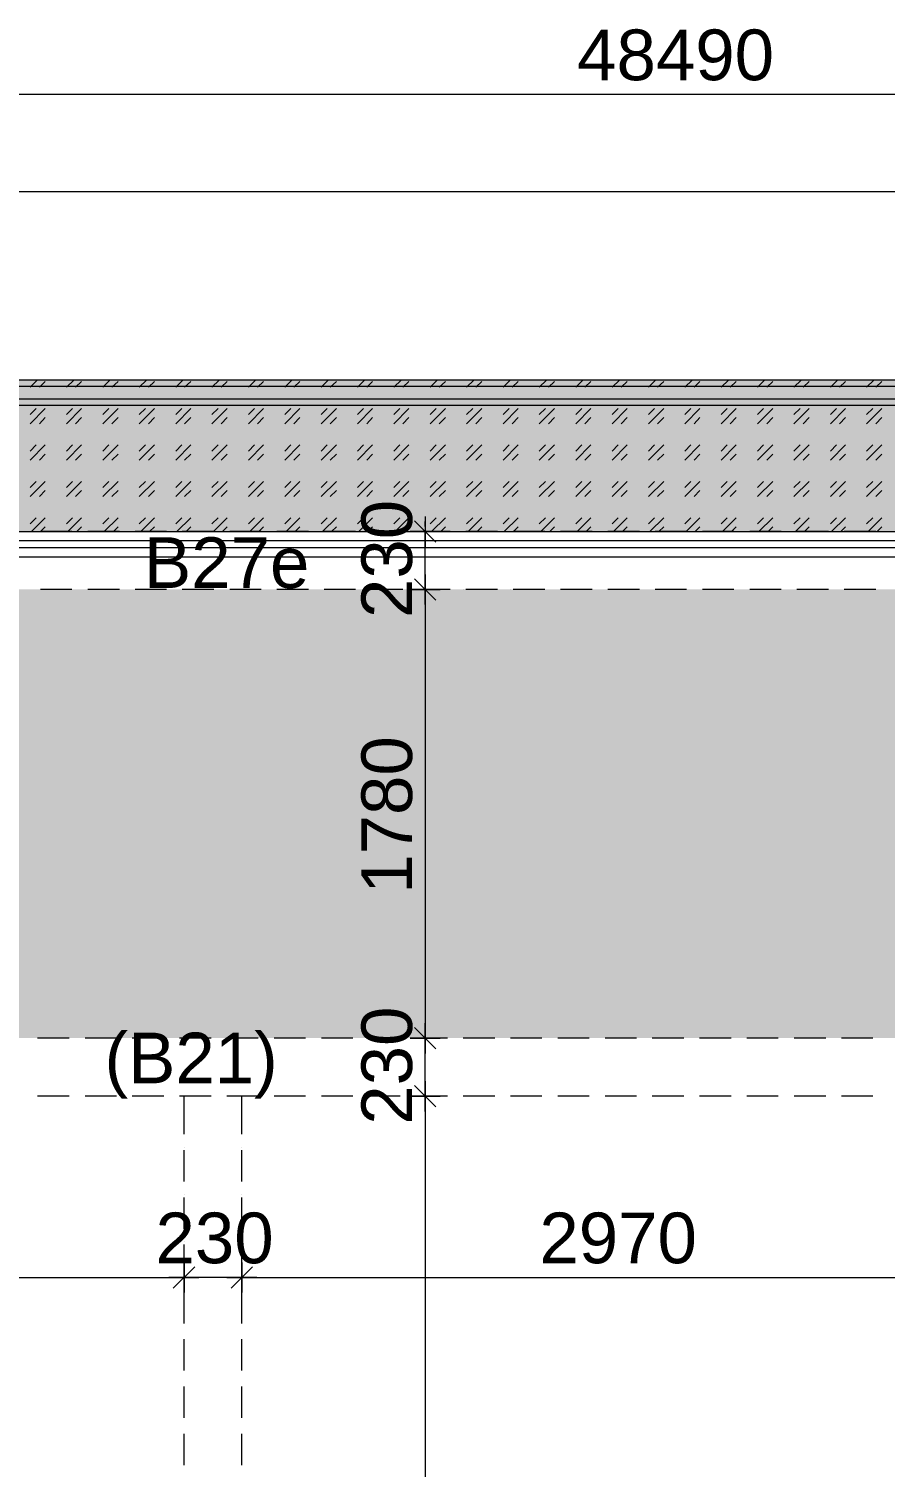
# Model space of a CAD drawing. Header units: millimetres. Extents: x -1303 to 98744, y -1303 to 90097.
# Drawn here: x 48424 to 51820, y 34580 to 40287 of the extents above; entities that cross this region are included whole.
import ezdxf

# ---------------------------------------------------------------- set-up
doc = ezdxf.new("R2010")
doc.units = ezdxf.units.MM
doc.layers.add('PDF_Geometry', color=7, linetype='Continuous')
doc.layers.add('PDF_Text', color=7, linetype='Continuous')
doc.layers.add('PDF_Solid Fills', color=192, linetype='Continuous', true_color=0xc2c0c0c0)
doc.styles.add('PDF ArialMT', font='arial.ttf')

msp = doc.modelspace()

# ---------------------------------------------------------------- hatches: boundary and pattern name
at = {"layer": 'PDF_Solid Fills', "true_color": 0x0000b2}
h = msp.add_hatch(color=254, dxfattribs=at)
h.paths.add_polyline_path([(75224.26012, 16872.72168), (74624.31541, 16872.72168), (74624.31541, 25187.75188), (75224.26012, 25187.75188)], flags=0)
h.paths.add_polyline_path([(74624.31541, 38292.73421), (74624.31541, 29377.68079), (75224.26012, 29377.68079), (75224.26012, 38892.67479), (59994.31175, 38892.67479), (59994.31175, 38292.73421)], flags=0)
h.paths.add_polyline_path([(26734.27358, 38892.67479), (26734.27358, 38292.73421), (55894.25843, 38292.73421), (55894.25843, 38892.67479)], flags=0)

# ---------------------------------------------------------------- linework, layer by layer
at = {"layer": 'PDF_Geometry', "color": 222, "lineweight": 0, "true_color": 0xb8008a}
for points in [[(75204.2019, 40026.20351), (26753.73881, 40026.20351)], [(55873.94815, 39639.44447), (26753.73881, 39639.44447)]]:
    msp.add_lwpolyline(points, dxfattribs=at)
at = {"layer": 'PDF_Geometry', "color": 9, "lineweight": 0, "true_color": 0xc0c0c0}
for points in [[(55894.25843, 38292.1433), (55894.25843, 38892.16652), (26734.27358, 38892.16652), (26734.27358, 38291.29617)], [(55868.86954, 38292.1433), (55868.86954, 38867.62475), (26758.81742, 38867.62475), (26758.81742, 38291.29617)], [(55818.93889, 38292.1433), (55818.93889, 38817.6941), (26808.74807, 38817.6941), (26808.74807, 38291.29617)], [(55793.55, 38292.1433), (55793.55, 38792.30521), (26834.13696, 38792.30521), (26834.13696, 38291.29617)]]:
    msp.add_lwpolyline(points, dxfattribs=at)
at = {"layer": 'PDF_Geometry', "lineweight": 0}
for points in [[(48429.07827, 38864.24039), (48457.00852, 38892.16652)], [(48465.47149, 38864.24039), (48489.16613, 38887.93504)], [(48594.95317, 38892.16652), (48469.70297, 38892.16652)], [(48572.94863, 38864.24039), (48601.72188, 38892.16652)], [(48609.34185, 38864.24039), (48633.0365, 38887.93504)], [(48782.83259, 38892.16652), (48657.57826, 38892.16652)], [(48717.66612, 38864.24039), (48745.59225, 38892.16652)], [(48753.21222, 38864.24039), (48777.75399, 38887.93504)], [(48969.86076, 38892.16652), (48845.45769, 38892.16652)], [(48861.53649, 38864.24039), (48890.30973, 38892.16652)], [(48897.92558, 38864.24039), (48921.62435, 38887.93504)], [(49006.25398, 38864.24039), (49034.1801, 38892.16652)], [(49157.74018, 38892.16652), (49032.48998, 38892.16652)], [(49041.79594, 38864.24039), (49066.34183, 38887.93504)], [(49150.12434, 38864.24039), (49178.89759, 38892.16652)], [(49186.51342, 38864.24039), (49210.2122, 38887.93504)], [(49344.77248, 38892.16652), (49220.36527, 38892.16652)], [(49294.84182, 38864.24039), (49322.76795, 38892.16652)], [(49330.38379, 38864.24039), (49354.92556, 38887.93504)], [(49532.64777, 38892.16652), (49407.39758, 38892.16652)], [(49438.71219, 38864.24039), (49467.48544, 38892.16652)], [(49475.10128, 38864.24039), (49498.79592, 38887.93504)], [(49583.42555, 38864.24039), (49611.35581, 38892.16652)], [(49719.68007, 38892.16652), (49595.277, 38892.16652)], [(49618.97164, 38864.24039), (49643.5134, 38887.93504)], [(49727.29591, 38864.24039), (49755.22617, 38892.16652)], [(49763.68913, 38864.24039), (49787.38377, 38887.93504)], [(49907.5595, 38892.16652), (49782.30517, 38892.16652)], [(49871.16628, 38864.24039), (49899.94365, 38892.16652)], [(49907.5595, 38864.24039), (49931.25413, 38887.93504)], [(50095.43479, 38892.16652), (49970.18459, 38892.16652)], [(50015.88376, 38864.24039), (50043.81402, 38892.16652)], [(50051.42986, 38864.24039), (50075.97162, 38887.93504)], [(50282.46708, 38892.16652), (50157.21689, 38892.16652)], [(50159.75412, 38864.24039), (50188.52738, 38892.16652)], [(50196.14734, 38864.24039), (50219.84199, 38887.93504)], [(50304.47162, 38864.24039), (50332.39774, 38892.16652)], [(50340.01771, 38864.24039), (50364.55948, 38887.93504)], [(50470.34651, 38892.16652), (50345.09219, 38892.16652)], [(50448.34198, 38864.24039), (50477.11522, 38892.16652)], [(50484.73107, 38864.24039), (50508.42984, 38887.93504)], [(50657.37881, 38892.16652), (50532.97161, 38892.16652)], [(50593.05947, 38864.24039), (50620.98559, 38892.16652)], [(50628.60143, 38864.24039), (50653.14733, 38887.93504)], [(50845.2541, 38892.16652), (50720.00391, 38892.16652)], [(50736.92983, 38864.24039), (50765.70308, 38892.16652)], [(50773.31892, 38864.24039), (50797.01769, 38887.93504)], [(50881.64732, 38864.24039), (50909.57344, 38892.16652)], [(51032.2864, 38892.16652), (50907.8792, 38892.16652)], [(50917.18928, 38864.24039), (50941.73105, 38887.93504)], [(51025.51768, 38864.24039), (51054.29093, 38892.16652)], [(51061.90677, 38864.24039), (51085.60141, 38887.93504)], [(51220.16582, 38892.16652), (51094.91149, 38892.16652)], [(51169.38805, 38864.24039), (51198.1613, 38892.16652)], [(51205.77713, 38864.24039), (51229.47178, 38887.93504)], [(51407.19399, 38892.16652), (51282.79092, 38892.16652)], [(51314.10141, 38864.24039), (51342.03166, 38892.16652)], [(51350.49462, 38864.24039), (51374.18926, 38887.93504)], [(51457.97177, 38864.24039), (51486.74914, 38892.16652)], [(51595.07342, 38892.16652), (51469.82322, 38892.16652)], [(51494.36499, 38864.24039), (51518.05963, 38887.93504)], [(51602.68925, 38864.24039), (51630.61951, 38892.16652)], [(51638.23535, 38864.24039), (51662.77712, 38887.93504)], [(51782.95284, 38892.16652), (51657.69851, 38892.16652)], [(51746.55962, 38864.24039), (51775.33287, 38892.16652)], [(51782.95284, 38864.24039), (51806.64748, 38887.93504)], [(48429.07827, 38719.52291), (48489.16613, 38779.61076)], [(48429.07827, 38755.91199), (48452.77704, 38779.61076)], [(48572.94863, 38719.52291), (48633.0365, 38779.61076)], [(48572.94863, 38755.91199), (48597.4904, 38779.61076)], [(48717.66612, 38719.52291), (48777.75399, 38779.61076)], [(48717.66612, 38755.91199), (48741.36077, 38779.61076)], [(48861.53649, 38719.52291), (48921.62435, 38779.61076)], [(48861.53649, 38755.91199), (48886.07825, 38779.61076)], [(49006.25398, 38719.52291), (49066.34183, 38779.61076)], [(49006.25398, 38755.91199), (49029.94861, 38779.61076)], [(49150.12434, 38719.52291), (49210.2122, 38779.61076)], [(49150.12434, 38755.91199), (49174.6661, 38779.61076)], [(49294.84182, 38719.52291), (49354.92556, 38779.61076)], [(49294.84182, 38755.91199), (49318.53647, 38779.61076)], [(49438.71219, 38719.52291), (49498.79592, 38779.61076)], [(49438.71219, 38755.91199), (49462.40683, 38779.61076)], [(49583.42555, 38719.52291), (49643.5134, 38779.61076)], [(49583.42555, 38755.91199), (49607.12432, 38779.61076)], [(49727.29591, 38719.52291), (49787.38377, 38779.61076)], [(49727.29591, 38755.91199), (49750.99469, 38779.61076)], [(49871.16628, 38719.52291), (49931.25413, 38779.61076)], [(49871.16628, 38755.91199), (49895.71217, 38779.61076)], [(50015.88376, 38719.52291), (50075.97162, 38779.61076)], [(50015.88376, 38755.91199), (50039.58254, 38779.61076)], [(50159.75412, 38719.52291), (50219.84199, 38779.61076)], [(50159.75412, 38755.91199), (50184.2959, 38779.61076)], [(50304.47162, 38719.52291), (50364.55948, 38779.61076)], [(50304.47162, 38755.91199), (50328.16626, 38779.61076)], [(50448.34198, 38719.52291), (50508.42984, 38779.61076)], [(50448.34198, 38755.91199), (50472.88374, 38779.61076)], [(50593.05947, 38719.52291), (50653.14733, 38779.61076)], [(50593.05947, 38755.91199), (50616.75411, 38779.61076)], [(50736.92983, 38719.52291), (50797.01769, 38779.61076)], [(50736.92983, 38755.91199), (50761.4716, 38779.61076)], [(50881.64732, 38719.52291), (50941.73105, 38779.61076)], [(50881.64732, 38755.91199), (50905.34196, 38779.61076)], [(51025.51768, 38719.52291), (51085.60141, 38779.61076)], [(51025.51768, 38755.91199), (51049.21233, 38779.61076)], [(51169.38805, 38719.52291), (51229.47178, 38779.61076)], [(51169.38805, 38755.91199), (51193.92982, 38779.61076)], [(51314.10141, 38719.52291), (51374.18926, 38779.61076)], [(51314.10141, 38755.91199), (51337.80018, 38779.61076)], [(51457.97177, 38719.52291), (51518.05963, 38779.61076)], [(51457.97177, 38755.91199), (51482.51766, 38779.61076)], [(51602.68925, 38719.52291), (51662.77712, 38779.61076)], [(51602.68925, 38755.91199), (51626.38803, 38779.61076)], [(51746.55962, 38719.52291), (51806.64748, 38779.61076)], [(51746.55962, 38755.91199), (51771.10139, 38779.61076)], [(48465.47149, 38719.52291), (48489.16613, 38744.06467)], [(48609.34185, 38719.52291), (48633.0365, 38744.06467)], [(48753.21222, 38719.52291), (48777.75399, 38744.06467)], [(48897.92558, 38719.52291), (48921.62435, 38744.06467)], [(49041.79594, 38719.52291), (49066.34183, 38744.06467)], [(49186.51342, 38719.52291), (49210.2122, 38744.06467)], [(49330.38379, 38719.52291), (49354.92556, 38744.06467)], [(49475.10128, 38719.52291), (49498.79592, 38744.06467)], [(49618.97164, 38719.52291), (49643.5134, 38744.06467)], [(49763.68913, 38719.52291), (49787.38377, 38744.06467)], [(49907.5595, 38719.52291), (49931.25413, 38744.06467)], [(50051.42986, 38719.52291), (50075.97162, 38744.06467)], [(50196.14734, 38719.52291), (50219.84199, 38744.06467)], [(50340.01771, 38719.52291), (50364.55948, 38744.06467)], [(50484.73107, 38719.52291), (50508.42984, 38744.06467)], [(50628.60143, 38719.52291), (50653.14733, 38744.06467)], [(50773.31892, 38719.52291), (50797.01769, 38744.06467)], [(50917.18928, 38719.52291), (50941.73105, 38744.06467)], [(51061.90677, 38719.52291), (51085.60141, 38744.06467)], [(51205.77713, 38719.52291), (51229.47178, 38744.06467)], [(51350.49462, 38719.52291), (51374.18926, 38744.06467)], [(51494.36499, 38719.52291), (51518.05963, 38744.06467)], [(51638.23535, 38719.52291), (51662.77712, 38744.06467)], [(51782.95284, 38719.52291), (51806.64748, 38744.06467)], [(48429.07827, 38575.65254), (48489.16613, 38635.7404)], [(48429.07827, 38611.19451), (48452.77704, 38635.7404)], [(48572.94863, 38575.65254), (48633.0365, 38635.7404)], [(48572.94863, 38611.19451), (48597.4904, 38635.7404)], [(48717.66612, 38575.65254), (48777.75399, 38635.7404)], [(48717.66612, 38611.19451), (48741.36077, 38635.7404)], [(48861.53649, 38575.65254), (48921.62435, 38635.7404)], [(48861.53649, 38611.19451), (48886.07825, 38635.7404)], [(49006.25398, 38575.65254), (49066.34183, 38635.7404)], [(49006.25398, 38611.19451), (49029.94861, 38635.7404)], [(49150.12434, 38575.65254), (49210.2122, 38635.7404)], [(49150.12434, 38611.19451), (49174.6661, 38635.7404)], [(49294.84182, 38575.65254), (49354.92556, 38635.7404)], [(49294.84182, 38611.19451), (49318.53647, 38635.7404)], [(49438.71219, 38575.65254), (49498.79592, 38635.7404)], [(49438.71219, 38611.19451), (49462.40683, 38635.7404)], [(49583.42555, 38575.65254), (49643.5134, 38635.7404)], [(49583.42555, 38611.19451), (49607.12432, 38635.7404)], [(49727.29591, 38575.65254), (49787.38377, 38635.7404)], [(49727.29591, 38611.19451), (49750.99469, 38635.7404)], [(49871.16628, 38575.65254), (49931.25413, 38635.7404)], [(49871.16628, 38611.19451), (49895.71217, 38635.7404)], [(50015.88376, 38575.65254), (50075.97162, 38635.7404)], [(50015.88376, 38611.19451), (50039.58254, 38635.7404)], [(50159.75412, 38575.65254), (50219.84199, 38635.7404)], [(50159.75412, 38611.19451), (50184.2959, 38635.7404)], [(50304.47162, 38575.65254), (50364.55948, 38635.7404)], [(50304.47162, 38611.19451), (50328.16626, 38635.7404)], [(50448.34198, 38575.65254), (50508.42984, 38635.7404)], [(50448.34198, 38611.19451), (50472.88374, 38635.7404)], [(50593.05947, 38575.65254), (50653.14733, 38635.7404)], [(50593.05947, 38611.19451), (50616.75411, 38635.7404)], [(50736.92983, 38575.65254), (50797.01769, 38635.7404)], [(50736.92983, 38611.19451), (50761.4716, 38635.7404)], [(50881.64732, 38575.65254), (50941.73105, 38635.7404)], [(50881.64732, 38611.19451), (50905.34196, 38635.7404)], [(51025.51768, 38575.65254), (51085.60141, 38635.7404)], [(51025.51768, 38611.19451), (51049.21233, 38635.7404)], [(51169.38805, 38575.65254), (51229.47178, 38635.7404)], [(51169.38805, 38611.19451), (51193.92982, 38635.7404)], [(51314.10141, 38575.65254), (51374.18926, 38635.7404)], [(51314.10141, 38611.19451), (51337.80018, 38635.7404)], [(51457.97177, 38575.65254), (51518.05963, 38635.7404)], [(51457.97177, 38611.19451), (51482.51766, 38635.7404)], [(51602.68925, 38575.65254), (51662.77712, 38635.7404)], [(51602.68925, 38611.19451), (51626.38803, 38635.7404)], [(51746.55962, 38575.65254), (51806.64748, 38635.7404)], [(51746.55962, 38611.19451), (51771.10139, 38635.7404)], [(48465.47149, 38575.65254), (48489.16613, 38599.34718)], [(48609.34185, 38575.65254), (48633.0365, 38599.34718)], [(48753.21222, 38575.65254), (48777.75399, 38599.34718)], [(48897.92558, 38575.65254), (48921.62435, 38599.34718)], [(49041.79594, 38575.65254), (49066.34183, 38599.34718)], [(49186.51342, 38575.65254), (49210.2122, 38599.34718)], [(49330.38379, 38575.65254), (49354.92556, 38599.34718)], [(49475.10128, 38575.65254), (49498.79592, 38599.34718)], [(49618.97164, 38575.65254), (49643.5134, 38599.34718)], [(49763.68913, 38575.65254), (49787.38377, 38599.34718)], [(49907.5595, 38575.65254), (49931.25413, 38599.34718)], [(50051.42986, 38575.65254), (50075.97162, 38599.34718)], [(50196.14734, 38575.65254), (50219.84199, 38599.34718)], [(50340.01771, 38575.65254), (50364.55948, 38599.34718)], [(50484.73107, 38575.65254), (50508.42984, 38599.34718)], [(50628.60143, 38575.65254), (50653.14733, 38599.34718)], [(50773.31892, 38575.65254), (50797.01769, 38599.34718)], [(50917.18928, 38575.65254), (50941.73105, 38599.34718)], [(51061.90677, 38575.65254), (51085.60141, 38599.34718)], [(51205.77713, 38575.65254), (51229.47178, 38599.34718)], [(51350.49462, 38575.65254), (51374.18926, 38599.34718)], [(51494.36499, 38575.65254), (51518.05963, 38599.34718)], [(51638.23535, 38575.65254), (51662.77712, 38599.34718)], [(51782.95284, 38575.65254), (51806.64748, 38599.34718)], [(48429.07827, 38430.93505), (48489.16613, 38491.02292)], [(48429.07827, 38467.32414), (48452.77704, 38491.02292)], [(48572.94863, 38430.93505), (48633.0365, 38491.02292)], [(48572.94863, 38467.32414), (48597.4904, 38491.02292)], [(48717.66612, 38430.93505), (48777.75399, 38491.02292)], [(48717.66612, 38467.32414), (48741.36077, 38491.02292)], [(48861.53649, 38430.93505), (48921.62435, 38491.02292)], [(48861.53649, 38467.32414), (48886.07825, 38491.02292)], [(49006.25398, 38430.93505), (49066.34183, 38491.02292)], [(49006.25398, 38467.32414), (49029.94861, 38491.02292)], [(49150.12434, 38430.93505), (49210.2122, 38491.02292)], [(49150.12434, 38467.32414), (49174.6661, 38491.02292)], [(49294.84182, 38430.93505), (49354.92556, 38491.02292)], [(49294.84182, 38467.32414), (49318.53647, 38491.02292)], [(49438.71219, 38430.93505), (49498.79592, 38491.02292)], [(49438.71219, 38467.32414), (49462.40683, 38491.02292)], [(49583.42555, 38430.93505), (49643.5134, 38491.02292)], [(49583.42555, 38467.32414), (49607.12432, 38491.02292)], [(49727.29591, 38430.93505), (49787.38377, 38491.02292)], [(49727.29591, 38467.32414), (49750.99469, 38491.02292)], [(49871.16628, 38430.93505), (49931.25413, 38491.02292)], [(49871.16628, 38467.32414), (49895.71217, 38491.02292)], [(50015.88376, 38430.93505), (50075.97162, 38491.02292)], [(50015.88376, 38467.32414), (50039.58254, 38491.02292)], [(50159.75412, 38430.93505), (50219.84199, 38491.02292)], [(50159.75412, 38467.32414), (50184.2959, 38491.02292)], [(50304.47162, 38430.93505), (50364.55948, 38491.02292)], [(50304.47162, 38467.32414), (50328.16626, 38491.02292)], [(50448.34198, 38430.93505), (50508.42984, 38491.02292)], [(50448.34198, 38467.32414), (50472.88374, 38491.02292)], [(50593.05947, 38430.93505), (50653.14733, 38491.02292)], [(50593.05947, 38467.32414), (50616.75411, 38491.02292)], [(50736.92983, 38430.93505), (50797.01769, 38491.02292)], [(50736.92983, 38467.32414), (50761.4716, 38491.02292)], [(50881.64732, 38430.93505), (50941.73105, 38491.02292)], [(50881.64732, 38467.32414), (50905.34196, 38491.02292)], [(51025.51768, 38430.93505), (51085.60141, 38491.02292)], [(51025.51768, 38467.32414), (51049.21233, 38491.02292)], [(51169.38805, 38430.93505), (51229.47178, 38491.02292)], [(51169.38805, 38467.32414), (51193.92982, 38491.02292)], [(51314.10141, 38430.93505), (51374.18926, 38491.02292)], [(51314.10141, 38467.32414), (51337.80018, 38491.02292)], [(51457.97177, 38430.93505), (51518.05963, 38491.02292)], [(51457.97177, 38467.32414), (51482.51766, 38491.02292)], [(51602.68925, 38430.93505), (51662.77712, 38491.02292)], [(51602.68925, 38467.32414), (51626.38803, 38491.02292)], [(51746.55962, 38430.93505), (51806.64748, 38491.02292)], [(51746.55962, 38467.32414), (51771.10139, 38491.02292)], [(48465.47149, 38430.93505), (48489.16613, 38455.47682)], [(48609.34185, 38430.93505), (48633.0365, 38455.47682)], [(48753.21222, 38430.93505), (48777.75399, 38455.47682)], [(48897.92558, 38430.93505), (48921.62435, 38455.47682)], [(49041.79594, 38430.93505), (49066.34183, 38455.47682)], [(49186.51342, 38430.93505), (49210.2122, 38455.47682)], [(49330.38379, 38430.93505), (49354.92556, 38455.47682)], [(49475.10128, 38430.93505), (49498.79592, 38455.47682)], [(49618.97164, 38430.93505), (49643.5134, 38455.47682)], [(49763.68913, 38430.93505), (49787.38377, 38455.47682)], [(49907.5595, 38430.93505), (49931.25413, 38455.47682)], [(50051.42986, 38430.93505), (50075.97162, 38455.47682)], [(50196.14734, 38430.93505), (50219.84199, 38455.47682)], [(50340.01771, 38430.93505), (50364.55948, 38455.47682)], [(50484.73107, 38430.93505), (50508.42984, 38455.47682)], [(50628.60143, 38430.93505), (50653.14733, 38455.47682)], [(50773.31892, 38430.93505), (50797.01769, 38455.47682)], [(50917.18928, 38430.93505), (50941.73105, 38455.47682)], [(51061.90677, 38430.93505), (51085.60141, 38455.47682)], [(51205.77713, 38430.93505), (51229.47178, 38455.47682)], [(51350.49462, 38430.93505), (51374.18926, 38455.47682)], [(51494.36499, 38430.93505), (51518.05963, 38455.47682)], [(51638.23535, 38430.93505), (51662.77712, 38455.47682)], [(51782.95284, 38430.93505), (51806.64748, 38455.47682)], [(48429.07827, 38322.61078), (48452.77704, 38347.15255)], [(48434.15688, 38292.1433), (48489.16613, 38347.15255)], [(48572.94863, 38322.61078), (48597.4904, 38347.15255)], [(48578.87437, 38292.1433), (48633.0365, 38347.15255)], [(48717.66612, 38322.61078), (48741.36077, 38347.15255)], [(48722.74473, 38292.1433), (48777.75399, 38347.15255)], [(48861.53649, 38322.61078), (48886.07825, 38347.15255)], [(48867.46221, 38292.1433), (48921.62435, 38347.15255)], [(49006.25398, 38322.61078), (49029.94861, 38347.15255)], [(49011.33258, 38292.1433), (49066.34183, 38347.15255)], [(49150.12434, 38322.61078), (49174.6661, 38347.15255)], [(49156.04594, 38292.1433), (49210.2122, 38347.15255)], [(49294.84182, 38322.61078), (49318.53647, 38347.15255)], [(49299.9163, 38292.1433), (49354.92556, 38347.15255)], [(49438.71219, 38322.61078), (49462.40683, 38347.15255)], [(49443.78667, 38292.1433), (49498.79592, 38347.15255)], [(49583.42555, 38322.61078), (49607.12432, 38347.15255)], [(49588.50415, 38292.1433), (49643.5134, 38347.15255)], [(49727.29591, 38322.61078), (49750.99469, 38347.15255)], [(49732.37451, 38292.1433), (49787.38377, 38347.15255)], [(49871.16628, 38322.61078), (49895.71217, 38347.15255)], [(49877.092, 38292.1433), (49931.25413, 38347.15255)], [(50015.88376, 38322.61078), (50039.58254, 38347.15255)], [(50020.96237, 38292.1433), (50075.97162, 38347.15255)], [(50159.75412, 38322.61078), (50184.2959, 38347.15255)], [(50165.67986, 38292.1433), (50219.84199, 38347.15255)], [(50304.47162, 38322.61078), (50328.16626, 38347.15255)], [(50309.55022, 38292.1433), (50364.55948, 38347.15255)], [(50448.34198, 38322.61078), (50472.88374, 38347.15255)], [(50454.2677, 38292.1433), (50508.42984, 38347.15255)], [(50593.05947, 38322.61078), (50616.75411, 38347.15255)], [(50598.13807, 38292.1433), (50653.14733, 38347.15255)], [(50736.92983, 38322.61078), (50761.4716, 38347.15255)], [(50742.00843, 38292.1433), (50797.01769, 38347.15255)], [(50881.64732, 38322.61078), (50905.34196, 38347.15255)], [(50886.72179, 38292.1433), (50941.73105, 38347.15255)], [(51025.51768, 38322.61078), (51049.21233, 38347.15255)], [(51030.59216, 38292.1433), (51085.60141, 38347.15255)], [(51169.38805, 38322.61078), (51193.92982, 38347.15255)], [(51175.30964, 38292.1433), (51229.47178, 38347.15255)], [(51314.10141, 38322.61078), (51337.80018, 38347.15255)], [(51319.18, 38292.1433), (51374.18926, 38347.15255)], [(51457.97177, 38322.61078), (51482.51766, 38347.15255)], [(51463.89749, 38292.1433), (51518.05963, 38347.15255)], [(51602.68925, 38322.61078), (51626.38803, 38347.15255)], [(51607.76786, 38292.1433), (51662.77712, 38347.15255)], [(51746.55962, 38322.61078), (51771.10139, 38347.15255)], [(51752.48535, 38292.1433), (51806.64748, 38347.15255)], [(48470.54596, 38292.1433), (48489.16613, 38310.75933)], [(48614.41633, 38292.1433), (48633.0365, 38310.75933)], [(48759.13381, 38292.1433), (48777.75399, 38310.75933)], [(48903.00418, 38292.1433), (48921.62435, 38310.75933)], [(49047.72167, 38292.1433), (49066.34183, 38310.75933)], [(49191.59203, 38292.1433), (49210.2122, 38310.75933)], [(49336.30952, 38292.1433), (49354.92556, 38310.75933)], [(49480.17988, 38292.1433), (49498.79592, 38310.75933)], [(49624.05025, 38292.1433), (49643.5134, 38310.75933)], [(49768.76773, 38292.1433), (49787.38377, 38310.75933)], [(49912.6381, 38292.1433), (49931.25413, 38310.75933)], [(49995.57348, 38292.1433), (49995.57348, 38292.1433)], [(50057.35146, 38292.1433), (50075.97162, 38310.75933)], [(50083.58746, 38292.1433), (50083.58746, 38292.1433)], [(50146.21256, 38292.1433), (50146.21256, 38292.1433)], [(50201.22182, 38292.1433), (50219.84199, 38310.75933)], [(50208.84179, 38292.1433), (50208.84179, 38292.1433)], [(50271.46689, 38292.1433), (50271.46689, 38292.1433)], [(50334.09198, 38292.1433), (50334.09198, 38292.1433)], [(50345.9393, 38292.1433), (50364.55948, 38310.75933)], [(50396.71708, 38292.1433), (50396.71708, 38292.1433)], [(50458.49919, 38292.1433), (50458.49919, 38292.1433)], [(50489.80967, 38292.1433), (50508.42984, 38310.75933)], [(50546.51318, 38292.1433), (50546.51318, 38292.1433)], [(50634.52716, 38292.1433), (50653.14733, 38310.75933)], [(50778.39752, 38292.1433), (50797.01769, 38310.75933)], [(50922.26789, 38292.1433), (50941.73105, 38310.75933)], [(51066.98538, 38292.1433), (51085.60141, 38310.75933)], [(51210.85574, 38292.1433), (51229.47178, 38310.75933)], [(51355.57322, 38292.1433), (51374.18926, 38310.75933)], [(51499.44359, 38292.1433), (51518.05963, 38310.75933)], [(51644.15695, 38292.1433), (51662.77712, 38310.75933)], [(51788.02731, 38292.1433), (51806.64748, 38310.75933)], [(49995.57348, 38061.94905), (49995.57348, 38061.94905)], [(49995.57348, 38061.94905), (49995.57348, 38061.94905)], [(50083.58746, 38061.94905), (50083.58746, 38061.94905)], [(50083.58746, 38061.94905), (50083.58746, 38061.94905)], [(50146.21256, 38061.94905), (50146.21256, 38061.94905)], [(50146.21256, 38061.94905), (50146.21256, 38061.94905)], [(50208.84179, 38061.94905), (50208.84179, 38061.94905)], [(50208.84179, 38061.94905), (50208.84179, 38061.94905)], [(50271.46689, 38061.94905), (50271.46689, 38061.94905)], [(50271.46689, 38061.94905), (50271.46689, 38061.94905)], [(50334.09198, 38061.94905), (50334.09198, 38061.94905)], [(50334.09198, 38061.94905), (50334.09198, 38061.94905)], [(50396.71708, 38061.94905), (50396.71708, 38061.94905)], [(50396.71708, 38061.94905), (50396.71708, 38061.94905)], [(50458.49919, 38061.94905), (50458.49919, 38061.94905)], [(50458.49919, 38061.94905), (50458.49919, 38061.94905)], [(50546.51318, 38061.94905), (50546.51318, 38061.94905)], [(50546.51318, 38061.94905), (50546.51318, 38061.94905)], [(49995.57348, 36282.18967), (49995.57348, 36282.18967)], [(49995.57348, 36282.18967), (49995.57348, 36282.18967)], [(50083.58746, 36282.18967), (50083.58746, 36282.18967)], [(50083.58746, 36282.18967), (50083.58746, 36282.18967)], [(50146.21256, 36282.18967), (50146.21256, 36282.18967)], [(50146.21256, 36282.18967), (50146.21256, 36282.18967)], [(50208.84179, 36282.18967), (50208.84179, 36282.18967)], [(50208.84179, 36282.18967), (50208.84179, 36282.18967)], [(50271.46689, 36282.18967), (50271.46689, 36282.18967)], [(50271.46689, 36282.18967), (50271.46689, 36282.18967)], [(50334.09198, 36282.18967), (50334.09198, 36282.18967)], [(50334.09198, 36282.18967), (50334.09198, 36282.18967)], [(50396.71708, 36282.18967), (50396.71708, 36282.18967)], [(50396.71708, 36282.18967), (50396.71708, 36282.18967)], [(50458.49919, 36282.18967), (50458.49919, 36282.18967)], [(50458.49919, 36282.18967), (50458.49919, 36282.18967)], [(50546.51318, 36282.18967), (50546.51318, 36282.18967)], [(50546.51318, 36282.18967), (50546.51318, 36282.18967)], [(49039.2587, 36051.99543), (49039.2587, 36051.99543)], [(49039.2587, 36051.99543), (49039.2587, 36051.99543)], [(49268.60582, 36051.99543), (49268.60582, 36051.99543)], [(49268.60582, 36051.99543), (49268.60582, 36051.99543)], [(49995.57348, 36051.99543), (49995.57348, 36051.99543)], [(49995.57348, 36051.99543), (49995.57348, 36051.99543)], [(50083.58746, 36051.99543), (50083.58746, 36051.99543)], [(50083.58746, 36051.99543), (50083.58746, 36051.99543)], [(50146.21256, 36051.99543), (50146.21256, 36051.99543)], [(50146.21256, 36051.99543), (50146.21256, 36051.99543)], [(50208.84179, 36051.99543), (50208.84179, 36051.99543)], [(50208.84179, 36051.99543), (50208.84179, 36051.99543)], [(50271.46689, 36051.99543), (50271.46689, 36051.99543)], [(50271.46689, 36051.99543), (50271.46689, 36051.99543)], [(50334.09198, 36051.99543), (50334.09198, 36051.99543)], [(50334.09198, 36051.99543), (50334.09198, 36051.99543)], [(50396.71708, 36051.99543), (50396.71708, 36051.99543)], [(50396.71708, 36051.99543), (50396.71708, 36051.99543)], [(50458.49919, 36051.99543), (50458.49919, 36051.99543)], [(50458.49919, 36051.99543), (50458.49919, 36051.99543)], [(50546.51318, 36051.99543), (50546.51318, 36051.99543)], [(50546.51318, 36051.99543), (50546.51318, 36051.99543)], [(49039.2587, 35974.13865), (49039.2587, 35974.13865)], [(49039.2587, 35974.13865), (49039.2587, 35974.13865)], [(49268.60582, 35974.13865), (49268.60582, 35974.13865)], [(49268.60582, 35974.13865), (49268.60582, 35974.13865)], [(49039.2587, 35911.50943), (49039.2587, 35911.50943)], [(49039.2587, 35911.50943), (49039.2587, 35911.50943)], [(49268.60582, 35911.50943), (49268.60582, 35911.50943)], [(49268.60582, 35911.50943), (49268.60582, 35911.50943)], [(49039.2587, 35848.88433), (49039.2587, 35848.88433)], [(49039.2587, 35848.88433), (49039.2587, 35848.88433)], [(49268.60582, 35848.88433), (49268.60582, 35848.88433)], [(49268.60582, 35848.88433), (49268.60582, 35848.88433)], [(49039.2587, 35786.25923), (49039.2587, 35786.25923)], [(49039.2587, 35786.25923), (49039.2587, 35786.25923)], [(49268.60582, 35786.25923), (49268.60582, 35786.25923)], [(49268.60582, 35786.25923), (49268.60582, 35786.25923)], [(49039.2587, 35723.63414), (49039.2587, 35723.63414)], [(49039.2587, 35723.63414), (49039.2587, 35723.63414)], [(49268.60582, 35723.63414), (49268.60582, 35723.63414)], [(49268.60582, 35723.63414), (49268.60582, 35723.63414)], [(49039.2587, 35661.00904), (49039.2587, 35661.00904)], [(49039.2587, 35661.00904), (49039.2587, 35661.00904)], [(49268.60582, 35661.00904), (49268.60582, 35661.00904)], [(49268.60582, 35661.00904), (49268.60582, 35661.00904)], [(49039.2587, 35599.22693), (49039.2587, 35599.22693)], [(49039.2587, 35599.22693), (49039.2587, 35599.22693)], [(49268.60582, 35599.22693), (49268.60582, 35599.22693)], [(49268.60582, 35599.22693), (49268.60582, 35599.22693)], [(49039.2587, 35536.60184), (49039.2587, 35536.60184)], [(49039.2587, 35536.60184), (49039.2587, 35536.60184)], [(49268.60582, 35536.60184), (49268.60582, 35536.60184)], [(49268.60582, 35536.60184), (49268.60582, 35536.60184)], [(49039.2587, 35473.97674), (49039.2587, 35473.97674)], [(49039.2587, 35473.97674), (49039.2587, 35473.97674)], [(49268.60582, 35473.97674), (49268.60582, 35473.97674)], [(49268.60582, 35473.97674), (49268.60582, 35473.97674)], [(49039.2587, 35411.35164), (49039.2587, 35411.35164)], [(49039.2587, 35411.35164), (49039.2587, 35411.35164)], [(49268.60582, 35411.35164), (49268.60582, 35411.35164)], [(49268.60582, 35411.35164), (49268.60582, 35411.35164)], [(49039.2587, 35332.64361), (49039.2587, 35332.64361)], [(49039.2587, 35332.64361), (49039.2587, 35332.64361)], [(49268.60582, 35332.64361), (49268.60582, 35332.64361)], [(49268.60582, 35332.64361), (49268.60582, 35332.64361)]]:
    msp.add_lwpolyline(points, dxfattribs=at)
at = {"layer": 'PDF_Geometry', "color": 122, "lineweight": 0, "true_color": 0x00b88a}
for points in [[(49995.57348, 38352.23115), (49995.57348, 38232.05543)], [(50055.66134, 38292.1433), (49935.48562, 38292.1433)], [(49953.25867, 38334.45811), (50037.88829, 38249.82848)], [(49995.57348, 38312.45358), (49995.57348, 38331.91674)], [(49995.57348, 38061.94905), (49995.57348, 38292.1433)], [(49995.57348, 38022.17561), (49995.57348, 38042.4859), (49995.57348, 36302.49995), (49995.57348, 36321.96312)], [(49995.57348, 36051.99543), (49995.57348, 36282.18967)], [(49995.57348, 36012.22199), (49995.57348, 36032.53228), (49995.57348, 29626.91462), (49995.57348, 29647.22698)], [(46343.80511, 35332.64361), (46323.49483, 35332.64361), (49018.94842, 35332.64361), (48998.63813, 35332.64361)], [(49268.60582, 35332.64361), (49039.2587, 35332.64361)], [(49309.22638, 35332.64361), (49288.9161, 35332.64361), (52218.79541, 35332.64361), (52198.481, 35332.64361)]]:
    msp.add_lwpolyline(points, dxfattribs=at)
at = {"layer": 'PDF_Geometry', "color": 9, "lineweight": 0, "true_color": 0xc0c0c0}
for points in [[(46374.2726, 38191.43486), (55664.06626, 38191.43486), (55664.06626, 38291.29782), (46374.2726, 38291.29782)], [(46399.66149, 38228.67108), (55637.83129, 38228.67108), (55637.83129, 38254.90626), (46399.66149, 38254.90626)]]:
    msp.add_lwpolyline(points, close=True, dxfattribs=at)
at = {"layer": 'PDF_Geometry', "color": 157, "lineweight": 0, "true_color": 0x3f5f7f}
for points in [[(48594.95317, 38292.1433), (48469.70297, 38292.1433)], [(48782.83259, 38292.1433), (48657.57826, 38292.1433)], [(48969.86076, 38292.1433), (48845.45769, 38292.1433)], [(49157.74018, 38292.1433), (49032.48998, 38292.1433)], [(49344.77248, 38292.1433), (49220.36527, 38292.1433)], [(49532.64777, 38292.1433), (49407.39758, 38292.1433)], [(49719.68007, 38292.1433), (49595.277, 38292.1433)], [(49907.5595, 38292.1433), (49782.30517, 38292.1433)], [(50095.43479, 38292.1433), (49970.18459, 38292.1433)], [(50282.46708, 38292.1433), (50157.21689, 38292.1433)], [(50470.34651, 38292.1433), (50345.09219, 38292.1433)], [(50657.37881, 38292.1433), (50532.97161, 38292.1433)], [(50845.2541, 38292.1433), (50720.00391, 38292.1433)], [(51032.2864, 38292.1433), (50907.8792, 38292.1433)], [(51220.16582, 38292.1433), (51094.91149, 38292.1433)], [(51407.19399, 38292.1433), (51282.79092, 38292.1433)], [(51595.07342, 38292.1433), (51469.82322, 38292.1433)], [(51782.95284, 38292.1433), (51657.69851, 38292.1433)], [(48594.95317, 38061.94905), (48469.70297, 38061.94905)], [(48782.83259, 38061.94905), (48657.57826, 38061.94905)], [(48969.86076, 38061.94905), (48845.45769, 38061.94905)], [(49157.74018, 38061.94905), (49032.48998, 38061.94905)], [(49344.77248, 38061.94905), (49220.36527, 38061.94905)], [(49532.64777, 38061.94905), (49407.39758, 38061.94905)], [(49719.68007, 38061.94905), (49595.277, 38061.94905)], [(49907.5595, 38061.94905), (49782.30517, 38061.94905)], [(50095.43479, 38061.94905), (49970.18459, 38061.94905)], [(50282.46708, 38061.94905), (50157.21689, 38061.94905)], [(50470.34651, 38061.94905), (50345.09219, 38061.94905)], [(50657.37881, 38061.94905), (50532.97161, 38061.94905)], [(50845.2541, 38061.94905), (50720.00391, 38061.94905)], [(51032.2864, 38061.94905), (50907.8792, 38061.94905)], [(51220.16582, 38061.94905), (51094.91149, 38061.94905)], [(51407.19399, 38061.94905), (51282.79092, 38061.94905)], [(51595.07342, 38061.94905), (51469.82322, 38061.94905)], [(51782.95284, 38061.94905), (51657.69851, 38061.94905)], [(48583.95296, 36282.18967), (48458.69864, 36282.18967)], [(48770.98114, 36282.18967), (48646.57807, 36282.18967)], [(48958.86056, 36282.18967), (48833.61036, 36282.18967)], [(49146.73998, 36282.18967), (49021.48565, 36282.18967)], [(49333.76815, 36282.18967), (49208.51796, 36282.18967)], [(49521.64757, 36282.18967), (49396.39738, 36282.18967)], [(49708.67988, 36282.18967), (49584.27267, 36282.18967)], [(49896.55517, 36282.18967), (49771.30497, 36282.18967)], [(50083.58746, 36282.18967), (49959.18439, 36282.18967)], [(50271.46689, 36282.18967), (50146.21256, 36282.18967)], [(50458.49919, 36282.18967), (50334.09198, 36282.18967)], [(50646.37448, 36282.18967), (50521.12429, 36282.18967)], [(50834.2539, 36282.18967), (50708.99958, 36282.18967)], [(51021.2862, 36282.18967), (50896.03187, 36282.18967)], [(51209.16149, 36282.18967), (51083.9113, 36282.18967)], [(51396.19379, 36282.18967), (51270.9436, 36282.18967)], [(51584.07321, 36282.18967), (51458.81889, 36282.18967)], [(51771.10139, 36282.18967), (51646.69832, 36282.18967)], [(48583.95296, 36051.99543), (48458.69864, 36051.99543)], [(48770.98114, 36051.99543), (48646.57807, 36051.99543)], [(48958.86056, 36051.99543), (48833.61036, 36051.99543)], [(49146.73998, 36051.99543), (49021.48565, 36051.99543)], [(49039.2587, 35901.35635), (49039.2587, 36051.99543)], [(49333.76815, 36051.99543), (49208.51796, 36051.99543)], [(49268.60582, 35901.35635), (49268.60582, 36051.99543)], [(49521.64757, 36051.99543), (49396.39738, 36051.99543)], [(49708.67988, 36051.99543), (49584.27267, 36051.99543)], [(49896.55517, 36051.99543), (49771.30497, 36051.99543)], [(50083.58746, 36051.99543), (49959.18439, 36051.99543)], [(50271.46689, 36051.99543), (50146.21256, 36051.99543)], [(50458.49919, 36051.99543), (50334.09198, 36051.99543)], [(50646.37448, 36051.99543), (50521.12429, 36051.99543)], [(50834.2539, 36051.99543), (50708.99958, 36051.99543)], [(51021.2862, 36051.99543), (50896.03187, 36051.99543)], [(51209.16149, 36051.99543), (51083.9113, 36051.99543)], [(51396.19379, 36051.99543), (51270.9436, 36051.99543)], [(51584.07321, 36051.99543), (51458.81889, 36051.99543)], [(51771.10139, 36051.99543), (51646.69832, 36051.99543)], [(49039.2587, 35713.47693), (49039.2587, 35838.73125)], [(49268.60582, 35713.47693), (49268.60582, 35838.73125)], [(49039.2587, 35526.44463), (49039.2587, 35650.85183)], [(49268.60582, 35526.44463), (49268.60582, 35650.85183)], [(49039.2587, 35338.56934), (49039.2587, 35463.81953)], [(49268.60582, 35338.56934), (49268.60582, 35463.81953)], [(49039.2587, 35150.68991), (49039.2587, 35275.94424)], [(49268.60582, 35150.68991), (49268.60582, 35275.94424)], [(49039.2587, 34963.65762), (49039.2587, 35088.91194)], [(49268.60582, 34963.65762), (49268.60582, 35088.91194)], [(49039.2587, 34775.78233), (49039.2587, 34901.03251)], [(49268.60582, 34775.78233), (49268.60582, 34901.03251)], [(49039.2587, 34588.75002), (49039.2587, 34713.15722)], [(49268.60582, 34588.75002), (49268.60582, 34713.15722)]]:
    msp.add_lwpolyline(points, dxfattribs=at)
at = {"layer": 'PDF_Geometry', "color": 122, "lineweight": 0, "true_color": 0x00b88a}
for points in [[(49995.57348, 38122.03692), (49995.57348, 38002.70832)], [(50055.66134, 38061.94905), (49935.48562, 38061.94905)], [(49953.25867, 38105.11099), (50037.88829, 38019.63424)], [(50037.88829, 36239.87486), (49953.25867, 36324.50449)], [(49995.57348, 36222.10181), (49995.57348, 36342.27753)], [(49935.48562, 36282.18967), (50055.66134, 36282.18967)], [(49953.25867, 36094.31024), (50037.88829, 36009.68062)], [(49995.57348, 36112.08329), (49995.57348, 35991.90758)], [(50055.66134, 36051.99543), (49935.48562, 36051.99543)], [(49039.2587, 35273.40287), (49039.2587, 35392.73147)], [(49268.60582, 35392.73147), (49268.60582, 35273.40287)], [(49098.49944, 35332.64361), (48979.17084, 35332.64361)], [(49081.57352, 35375.80555), (48996.09676, 35290.32879)], [(49208.51796, 35332.64361), (49328.69367, 35332.64361)], [(49226.29101, 35290.32879), (49310.92063, 35375.80555)]]:
    msp.add_lwpolyline(points, close=True, dxfattribs=at)
at = {"layer": 'PDF_Solid Fills', "color": 43, "lineweight": 0, "true_color": 0x00007f}
msp.add_solid([(52239.27512, 38062.71353), (52239.27512, 36282.69794), (46304.28373, 38062.71353), (46304.28373, 36282.69794)], dxfattribs=at)

# ---------------------------------------------------------------- texts
at = {"layer": 'PDF_Text', "char_height": 201.084641, "attachment_point": 4, "style": 'PDF ArialMT'}
for s, insert in [('48490', (50598.28622, 40181.6448)), ('230', (48926.12361, 35488.58335)), ('2970', (50448.58304, 35488.58335))]:
    msp.add_mtext(s, dxfattribs=dict(at, insert=insert))
at = {"layer": 'PDF_Text', "char_height": 201.084641, "attachment_point": 4, "rotation": 90, "style": 'PDF ArialMT'}
for s, insert in [('230', (49844.70589, 37949.11009)), ('1780', (49844.70589, 36855.36473)), ('230', (49844.70589, 35939.02733))]:
    msp.add_mtext(s, dxfattribs=dict(at, insert=insert))
at = {"layer": 'PDF_Text', "color": 6, "char_height": 201.084641, "attachment_point": 4, "style": 'PDF ArialMT'}
for s, insert in [('B27e', (48880.50282, 38167.30258)), ('(B21)', (48724.07576, 36173.60766))]:
    msp.add_mtext(s, dxfattribs=dict(at, insert=insert))

doc.saveas('drawing.dxf')
